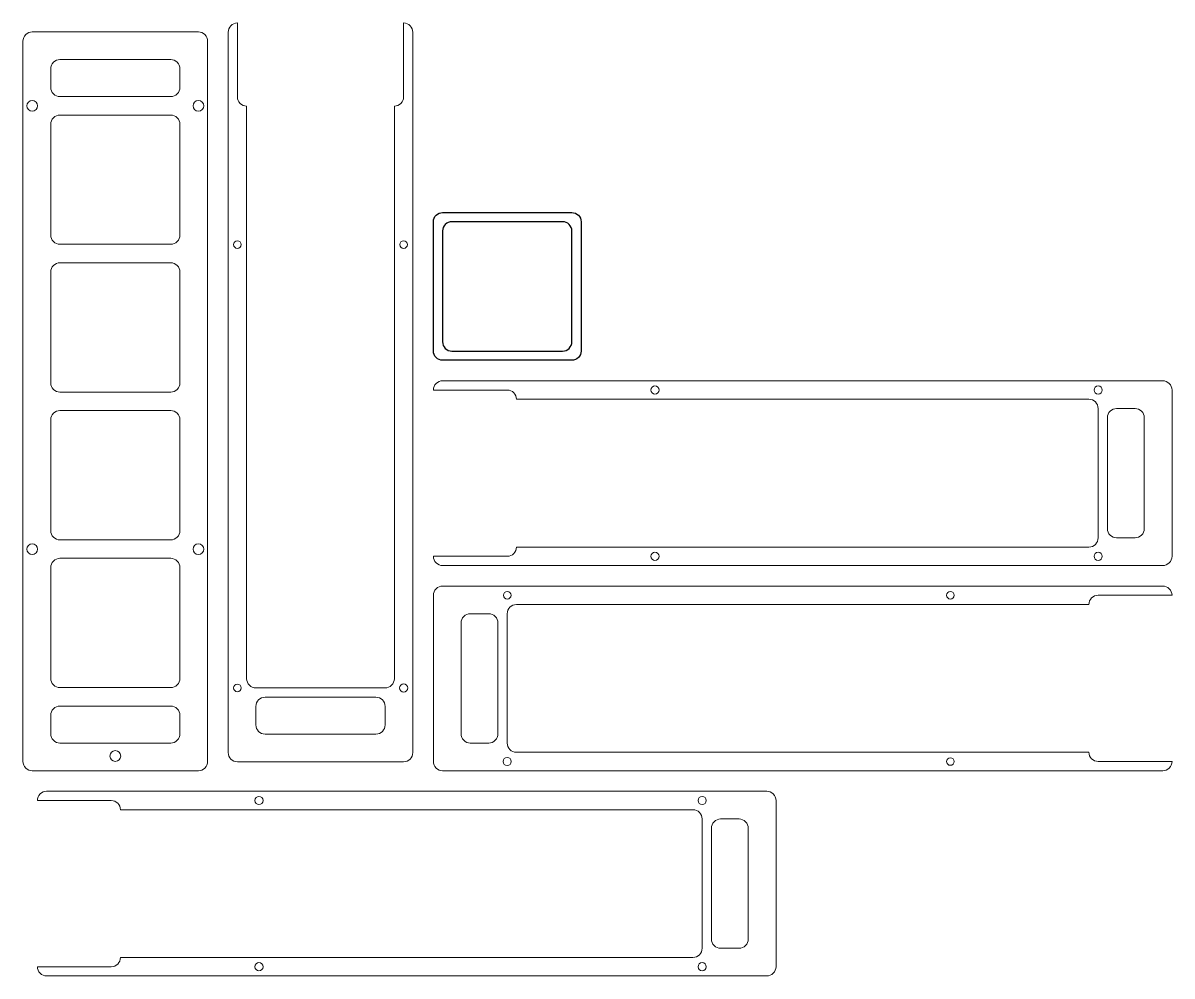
# Model space of a CAD drawing. Extents: x 1 to 256, y -94 to -1.
# Drawn here: x 144 to 256, y -93.9 to -1 of the extents above; entities that cross this region are included whole.
import ezdxf

# ---------------------------------------------------------------- set-up
doc = ezdxf.new("R2010")
doc.units = 0
doc.layers.get('0').update_dxf_attribs({"lineweight": 25})
for name, color, linetype, lineweight, true_color in [('10', 18, 'Continuous', 0, 0x000000), ('11', 18, 'Continuous', 0, 0x000000), ('2', 18, 'Continuous', 0, 0x000000), ('3', 18, 'Continuous', 0, 0x000000), ('8', 18, 'Continuous', 0, 0x000000)]:
    doc.layers.add(name, color=color, linetype=linetype, lineweight=lineweight, true_color=true_color)

msp = doc.modelspace()

# ---------------------------------------------------------------- linework, layer by layer
at = {"flags": 128}
for points in [[(184, -20.37, -0.414214), (184.9, -19.47), (185.8, -19.47), (186.7, -19.47), (187.6, -19.47), (188.5, -19.47), (189.4, -19.47), (190.3, -19.47), (191.2, -19.47), (192.1, -19.47), (193, -19.47), (193.9, -19.47), (194.8, -19.47), (195.7, -19.47), (196.6, -19.47), (197.5, -19.47, -0.414214), (198.4, -20.37), (198.4, -21.27), (198.4, -22.17), (198.4, -23.07), (198.4, -23.97), (198.4, -24.87), (198.4, -25.77), (198.4, -26.67), (198.4, -27.57), (198.4, -28.47), (198.4, -29.37), (198.4, -30.27), (198.4, -31.17), (198.4, -32.07), (198.4, -32.97, -0.414214), (197.5, -33.87), (196.6, -33.87), (195.7, -33.87), (194.8, -33.87), (193.9, -33.87), (193, -33.87), (192.1, -33.87), (191.2, -33.87), (190.3, -33.87), (189.4, -33.87), (188.5, -33.87), (187.6, -33.87), (186.7, -33.87), (185.8, -33.87), (184.9, -33.87, -0.414214), (184, -32.97), (184, -32.07), (184, -31.17), (184, -30.27), (184, -29.37), (184, -28.47), (184, -27.57), (184, -26.67), (184, -25.77), (184, -24.87), (184, -23.97), (184, -23.07), (184, -22.17), (184, -21.27), (184, -20.37)], [(184.9, -21.27), (184.9, -22.17), (184.9, -23.07), (184.9, -23.97), (184.9, -24.87), (184.9, -25.77), (184.9, -26.67), (184.9, -27.57), (184.9, -28.47), (184.9, -29.37), (184.9, -30.27), (184.9, -31.17), (184.9, -32.07, 0.414214), (185.8, -32.97), (186.7, -32.97), (187.6, -32.97), (188.5, -32.97), (189.4, -32.97), (190.3, -32.97), (191.2, -32.97), (192.1, -32.97), (193, -32.97), (193.9, -32.97), (194.8, -32.97), (195.7, -32.97), (196.6, -32.97, 0.414214), (197.5, -32.07), (197.5, -31.17), (197.5, -30.27), (197.5, -29.37), (197.5, -28.47), (197.5, -27.57), (197.5, -26.67), (197.5, -25.77), (197.5, -24.87), (197.5, -23.97), (197.5, -23.07), (197.5, -22.17), (197.5, -21.27, 0.414214), (196.6, -20.37), (195.7, -20.37), (194.8, -20.37), (193.9, -20.37), (193, -20.37), (192.1, -20.37), (191.2, -20.37), (190.3, -20.37), (189.4, -20.37), (188.5, -20.37), (187.6, -20.37), (186.7, -20.37), (185.8, -20.37, 0.414214), (184.9, -21.27)]]:
    msp.add_lwpolyline(points, format="xyb", dxfattribs=at)
at = {"layer": '10', "flags": 128}
for points in [[(181.1, -1.9), (181.1, -1, -0.414214), (182, -1.9), (182, -2.8), (182, -3.7), (182, -4.6), (182, -5.5), (182, -6.4), (182, -7.3), (182, -8.2), (182, -9.1), (182, -10), (182, -10.9), (182, -11.8), (182, -12.7), (182, -13.6), (182, -14.5), (182, -15.4), (182, -16.3), (182, -17.2), (182, -18.1), (182, -19), (182, -19.9), (182, -20.8), (182, -21.7), (182, -22.6), (182, -23.5), (182, -24.4), (182, -25.3), (182, -26.2), (182, -27.1), (182, -28), (182, -28.9), (182, -29.8), (182, -30.7), (182, -31.6), (182, -32.5), (182, -33.4), (182, -34.3), (182, -35.2), (182, -36.1), (182, -37), (182, -37.9), (182, -38.8), (182, -39.7), (182, -40.6), (182, -41.5), (182, -42.4), (182, -43.3), (182, -44.2), (182, -45.1), (182, -46), (182, -46.9), (182, -47.8), (182, -48.7), (182, -49.6), (182, -50.5), (182, -51.4), (182, -52.3), (182, -53.2), (182, -54.1), (182, -55), (182, -55.9), (182, -56.8), (182, -57.7), (182, -58.6), (182, -59.5), (182, -60.4), (182, -61.3), (182, -62.2), (182, -63.1), (182, -64), (182, -64.9), (182, -65.8), (182, -66.7), (182, -67.6), (182, -68.5), (182, -69.4), (182, -70.3), (182, -71.2), (182, -72.1, -0.414214), (181.1, -73), (180.2, -73), (179.3, -73), (178.4, -73), (177.5, -73), (176.6, -73), (175.7, -73), (174.8, -73), (173.9, -73), (173, -73), (172.1, -73), (171.2, -73), (170.3, -73), (169.4, -73), (168.5, -73), (167.6, -73), (166.7, -73), (165.8, -73), (164.9, -73, -0.414214), (164, -72.1), (164, -71.2), (164, -70.3), (164, -69.4), (164, -68.5), (164, -67.6), (164, -66.7), (164, -65.8), (164, -64.9), (164, -64), (164, -63.1), (164, -62.2), (164, -61.3), (164, -60.4), (164, -59.5), (164, -58.6), (164, -57.7), (164, -56.8), (164, -55.9), (164, -55), (164, -54.1), (164, -53.2), (164, -52.3), (164, -51.4), (164, -50.5), (164, -49.6), (164, -48.7), (164, -47.8), (164, -46.9), (164, -46), (164, -45.1), (164, -44.2), (164, -43.3), (164, -42.4), (164, -41.5), (164, -40.6), (164, -39.7), (164, -38.8), (164, -37.9), (164, -37), (164, -36.1), (164, -35.2), (164, -34.3), (164, -33.4), (164, -32.5), (164, -31.6), (164, -30.7), (164, -29.8), (164, -28.9), (164, -28), (164, -27.1), (164, -26.2), (164, -25.3), (164, -24.4), (164, -23.5), (164, -22.6), (164, -21.7), (164, -20.8), (164, -19.9), (164, -19), (164, -18.1), (164, -17.2), (164, -16.3), (164, -15.4), (164, -14.5), (164, -13.6), (164, -12.7), (164, -11.8), (164, -10.9), (164, -10), (164, -9.1), (164, -8.2), (164, -7.3), (164, -6.4), (164, -5.5), (164, -4.6), (164, -3.7), (164, -2.8), (164, -1.9, -0.414214), (164.9, -1), (164.9, -1.9), (164.9, -2.8), (164.9, -3.7), (164.9, -4.6), (164.9, -5.5), (164.9, -6.4), (164.9, -7.3), (164.9, -8.2, 0.414214), (165.8, -9.1), (165.8, -10), (165.8, -10.9), (165.8, -11.8), (165.8, -12.7), (165.8, -13.6), (165.8, -14.5), (165.8, -15.4), (165.8, -16.3), (165.8, -17.2), (165.8, -18.1), (165.8, -19), (165.8, -19.9), (165.8, -20.8), (165.8, -21.7), (165.8, -22.6), (165.8, -23.5), (165.8, -24.4), (165.8, -25.3), (165.8, -26.2), (165.8, -27.1), (165.8, -28), (165.8, -28.9), (165.8, -29.8), (165.8, -30.7), (165.8, -31.6), (165.8, -32.5), (165.8, -33.4), (165.8, -34.3), (165.8, -35.2), (165.8, -36.1), (165.8, -37), (165.8, -37.9), (165.8, -38.8), (165.8, -39.7), (165.8, -40.6), (165.8, -41.5), (165.8, -42.4), (165.8, -43.3), (165.8, -44.2), (165.8, -45.1), (165.8, -46), (165.8, -46.9), (165.8, -47.8), (165.8, -48.7), (165.8, -49.6), (165.8, -50.5), (165.8, -51.4), (165.8, -52.3), (165.8, -53.2), (165.8, -54.1), (165.8, -55), (165.8, -55.9), (165.8, -56.8), (165.8, -57.7), (165.8, -58.6), (165.8, -59.5), (165.8, -60.4), (165.8, -61.3), (165.8, -62.2), (165.8, -63.1), (165.8, -64), (165.8, -64.9, 0.414214), (166.7, -65.8), (167.6, -65.8), (168.5, -65.8), (169.4, -65.8), (170.3, -65.8), (171.2, -65.8), (172.1, -65.8), (173, -65.8), (173.9, -65.8), (174.8, -65.8), (175.7, -65.8), (176.6, -65.8), (177.5, -65.8), (178.4, -65.8), (179.3, -65.8, 0.414214), (180.2, -64.9), (180.2, -64), (180.2, -63.1), (180.2, -62.2), (180.2, -61.3), (180.2, -60.4), (180.2, -59.5), (180.2, -58.6), (180.2, -57.7), (180.2, -56.8), (180.2, -55.9), (180.2, -55), (180.2, -54.1), (180.2, -53.2), (180.2, -52.3), (180.2, -51.4), (180.2, -50.5), (180.2, -49.6), (180.2, -48.7), (180.2, -47.8), (180.2, -46.9), (180.2, -46), (180.2, -45.1), (180.2, -44.2), (180.2, -43.3), (180.2, -42.4), (180.2, -41.5), (180.2, -40.6), (180.2, -39.7), (180.2, -38.8), (180.2, -37.9), (180.2, -37), (180.2, -36.1), (180.2, -35.2), (180.2, -34.3), (180.2, -33.4), (180.2, -32.5), (180.2, -31.6), (180.2, -30.7), (180.2, -29.8), (180.2, -28.9), (180.2, -28), (180.2, -27.1), (180.2, -26.2), (180.2, -25.3), (180.2, -24.4), (180.2, -23.5), (180.2, -22.6), (180.2, -21.7), (180.2, -20.8), (180.2, -19.9), (180.2, -19), (180.2, -18.1), (180.2, -17.2), (180.2, -16.3), (180.2, -15.4), (180.2, -14.5), (180.2, -13.6), (180.2, -12.7), (180.2, -11.8), (180.2, -10.9), (180.2, -10), (180.2, -9.1, 0.414214), (181.1, -8.2), (181.1, -7.3), (181.1, -6.4), (181.1, -5.5), (181.1, -4.6), (181.1, -3.7), (181.1, -2.8), (181.1, -1.9)], [(164.9, -22.97, 1), (164.9, -22.23, 1), (164.9, -22.97)], [(181.1, -22.97, 1), (181.1, -22.23, 1), (181.1, -22.97)], [(164.9, -66.17, 1), (164.9, -65.43, 1), (164.9, -66.17)], [(181.1, -66.2, 1), (181.1, -65.4, 1), (181.1, -66.2)], [(179.3, -68.5), (179.3, -67.6, 0.414214), (178.4, -66.7), (177.5, -66.7), (176.6, -66.7), (175.7, -66.7), (174.8, -66.7), (173.9, -66.7), (173, -66.7), (172.1, -66.7), (171.2, -66.7), (170.3, -66.7), (169.4, -66.7), (168.5, -66.7), (167.6, -66.7, 0.414214), (166.7, -67.6), (166.7, -68.5), (166.7, -69.4, 0.414214), (167.6, -70.3), (168.5, -70.3), (169.4, -70.3), (170.3, -70.3), (171.2, -70.3), (172.1, -70.3), (173, -70.3), (173.9, -70.3), (174.8, -70.3), (175.7, -70.3), (176.6, -70.3), (177.5, -70.3), (178.4, -70.3, 0.414214), (179.3, -69.4), (179.3, -68.5)]]:
    msp.add_lwpolyline(points, format="xyb", dxfattribs=at)
at = {"layer": '11', "flags": 128}
for points in [[(184.9, -36.77), (184, -36.77, -0.414214), (184.9, -35.87), (185.8, -35.87), (186.7, -35.87), (187.6, -35.87), (188.5, -35.87), (189.4, -35.87), (190.3, -35.87), (191.2, -35.87), (192.1, -35.87), (193, -35.87), (193.9, -35.87), (194.8, -35.87), (195.7, -35.87), (196.6, -35.87), (197.5, -35.87), (198.4, -35.87), (199.3, -35.87), (200.2, -35.87), (201.1, -35.87), (202, -35.87), (202.9, -35.87), (203.8, -35.87), (204.7, -35.87), (205.6, -35.87), (206.5, -35.87), (207.4, -35.87), (208.3, -35.87), (209.2, -35.87), (210.1, -35.87), (211, -35.87), (211.9, -35.87), (212.8, -35.87), (213.7, -35.87), (214.6, -35.87), (215.5, -35.87), (216.4, -35.87), (217.3, -35.87), (218.2, -35.87), (219.1, -35.87), (220, -35.87), (220.9, -35.87), (221.8, -35.87), (222.7, -35.87), (223.6, -35.87), (224.5, -35.87), (225.4, -35.87), (226.3, -35.87), (227.2, -35.87), (228.1, -35.87), (229, -35.87), (229.9, -35.87), (230.8, -35.87), (231.7, -35.87), (232.6, -35.87), (233.5, -35.87), (234.4, -35.87), (235.3, -35.87), (236.2, -35.87), (237.1, -35.87), (238, -35.87), (238.9, -35.87), (239.8, -35.87), (240.7, -35.87), (241.6, -35.87), (242.5, -35.87), (243.4, -35.87), (244.3, -35.87), (245.2, -35.87), (246.1, -35.87), (247, -35.87), (247.9, -35.87), (248.8, -35.87), (249.7, -35.87), (250.6, -35.87), (251.5, -35.87), (252.4, -35.87), (253.3, -35.87), (254.2, -35.87), (255.1, -35.87, -0.414214), (256, -36.77), (256, -37.67), (256, -38.57), (256, -39.47), (256, -40.37), (256, -41.27), (256, -42.17), (256, -43.07), (256, -43.97), (256, -44.87), (256, -45.77), (256, -46.67), (256, -47.57), (256, -48.47), (256, -49.37), (256, -50.27), (256, -51.17), (256, -52.07), (256, -52.97, -0.414214), (255.1, -53.87), (254.2, -53.87), (253.3, -53.87), (252.4, -53.87), (251.5, -53.87), (250.6, -53.87), (249.7, -53.87), (248.8, -53.87), (247.9, -53.87), (247, -53.87), (246.1, -53.87), (245.2, -53.87), (244.3, -53.87), (243.4, -53.87), (242.5, -53.87), (241.6, -53.87), (240.7, -53.87), (239.8, -53.87), (238.9, -53.87), (238, -53.87), (237.1, -53.87), (236.2, -53.87), (235.3, -53.87), (234.4, -53.87), (233.5, -53.87), (232.6, -53.87), (231.7, -53.87), (230.8, -53.87), (229.9, -53.87), (229, -53.87), (228.1, -53.87), (227.2, -53.87), (226.3, -53.87), (225.4, -53.87), (224.5, -53.87), (223.6, -53.87), (222.7, -53.87), (221.8, -53.87), (220.9, -53.87), (220, -53.87), (219.1, -53.87), (218.2, -53.87), (217.3, -53.87), (216.4, -53.87), (215.5, -53.87), (214.6, -53.87), (213.7, -53.87), (212.8, -53.87), (211.9, -53.87), (211, -53.87), (210.1, -53.87), (209.2, -53.87), (208.3, -53.87), (207.4, -53.87), (206.5, -53.87), (205.6, -53.87), (204.7, -53.87), (203.8, -53.87), (202.9, -53.87), (202, -53.87), (201.1, -53.87), (200.2, -53.87), (199.3, -53.87), (198.4, -53.87), (197.5, -53.87), (196.6, -53.87), (195.7, -53.87), (194.8, -53.87), (193.9, -53.87), (193, -53.87), (192.1, -53.87), (191.2, -53.87), (190.3, -53.87), (189.4, -53.87), (188.5, -53.87), (187.6, -53.87), (186.7, -53.87), (185.8, -53.87), (184.9, -53.87, -0.414214), (184, -52.97), (184.9, -52.97), (185.8, -52.97), (186.7, -52.97), (187.6, -52.97), (188.5, -52.97), (189.4, -52.97), (190.3, -52.97), (191.2, -52.97, 0.414214), (192.1, -52.07), (193, -52.07), (193.9, -52.07), (194.8, -52.07), (195.7, -52.07), (196.6, -52.07), (197.5, -52.07), (198.4, -52.07), (199.3, -52.07), (200.2, -52.07), (201.1, -52.07), (202, -52.07), (202.9, -52.07), (203.8, -52.07), (204.7, -52.07), (205.6, -52.07), (206.5, -52.07), (207.4, -52.07), (208.3, -52.07), (209.2, -52.07), (210.1, -52.07), (211, -52.07), (211.9, -52.07), (212.8, -52.07), (213.7, -52.07), (214.6, -52.07), (215.5, -52.07), (216.4, -52.07), (217.3, -52.07), (218.2, -52.07), (219.1, -52.07), (220, -52.07), (220.9, -52.07), (221.8, -52.07), (222.7, -52.07), (223.6, -52.07), (224.5, -52.07), (225.4, -52.07), (226.3, -52.07), (227.2, -52.07), (228.1, -52.07), (229, -52.07), (229.9, -52.07), (230.8, -52.07), (231.7, -52.07), (232.6, -52.07), (233.5, -52.07), (234.4, -52.07), (235.3, -52.07), (236.2, -52.07), (237.1, -52.07), (238, -52.07), (238.9, -52.07), (239.8, -52.07), (240.7, -52.07), (241.6, -52.07), (242.5, -52.07), (243.4, -52.07), (244.3, -52.07), (245.2, -52.07), (246.1, -52.07), (247, -52.07), (247.9, -52.07, 0.414214), (248.8, -51.17), (248.8, -50.27), (248.8, -49.37), (248.8, -48.47), (248.8, -47.57), (248.8, -46.67), (248.8, -45.77), (248.8, -44.87), (248.8, -43.97), (248.8, -43.07), (248.8, -42.17), (248.8, -41.27), (248.8, -40.37), (248.8, -39.47), (248.8, -38.57, 0.414214), (247.9, -37.67), (247, -37.67), (246.1, -37.67), (245.2, -37.67), (244.3, -37.67), (243.4, -37.67), (242.5, -37.67), (241.6, -37.67), (240.7, -37.67), (239.8, -37.67), (238.9, -37.67), (238, -37.67), (237.1, -37.67), (236.2, -37.67), (235.3, -37.67), (234.4, -37.67), (233.5, -37.67), (232.6, -37.67), (231.7, -37.67), (230.8, -37.67), (229.9, -37.67), (229, -37.67), (228.1, -37.67), (227.2, -37.67), (226.3, -37.67), (225.4, -37.67), (224.5, -37.67), (223.6, -37.67), (222.7, -37.67), (221.8, -37.67), (220.9, -37.67), (220, -37.67), (219.1, -37.67), (218.2, -37.67), (217.3, -37.67), (216.4, -37.67), (215.5, -37.67), (214.6, -37.67), (213.7, -37.67), (212.8, -37.67), (211.9, -37.67), (211, -37.67), (210.1, -37.67), (209.2, -37.67), (208.3, -37.67), (207.4, -37.67), (206.5, -37.67), (205.6, -37.67), (204.7, -37.67), (203.8, -37.67), (202.9, -37.67), (202, -37.67), (201.1, -37.67), (200.2, -37.67), (199.3, -37.67), (198.4, -37.67), (197.5, -37.67), (196.6, -37.67), (195.7, -37.67), (194.8, -37.67), (193.9, -37.67), (193, -37.67), (192.1, -37.67, 0.414214), (191.2, -36.77), (190.3, -36.77), (189.4, -36.77), (188.5, -36.77), (187.6, -36.77), (186.7, -36.77), (185.8, -36.77), (184.9, -36.77)], [(206, -36.77, 1), (205.2, -36.77, 1), (206, -36.77)], [(249.2, -36.77, 1), (248.4, -36.77, 1), (249.2, -36.77)], [(251.5, -38.57), (250.6, -38.57, 0.414214), (249.7, -39.47), (249.7, -40.37), (249.7, -41.27), (249.7, -42.17), (249.7, -43.07), (249.7, -43.97), (249.7, -44.87), (249.7, -45.77), (249.7, -46.67), (249.7, -47.57), (249.7, -48.47), (249.7, -49.37), (249.7, -50.27, 0.414214), (250.6, -51.17), (251.5, -51.17), (252.4, -51.17, 0.414214), (253.3, -50.27), (253.3, -49.37), (253.3, -48.47), (253.3, -47.57), (253.3, -46.67), (253.3, -45.77), (253.3, -44.87), (253.3, -43.97), (253.3, -43.07), (253.3, -42.17), (253.3, -41.27), (253.3, -40.37), (253.3, -39.47, 0.414214), (252.4, -38.57), (251.5, -38.57)], [(206, -52.97, 1), (205.2, -52.97, 1), (206, -52.97)], [(249.2, -52.97, 1), (248.4, -52.97, 1), (249.2, -52.97)]]:
    msp.add_lwpolyline(points, format="xyb", dxfattribs=at)
at = {"layer": '2', "flags": 128}
for points in [[(255.1, -72.97), (256, -72.97, -0.414214), (255.1, -73.87), (254.2, -73.87), (253.3, -73.87), (252.4, -73.87), (251.5, -73.87), (250.6, -73.87), (249.7, -73.87), (248.8, -73.87), (247.9, -73.87), (247, -73.87), (246.1, -73.87), (245.2, -73.87), (244.3, -73.87), (243.4, -73.87), (242.5, -73.87), (241.6, -73.87), (240.7, -73.87), (239.8, -73.87), (238.9, -73.87), (238, -73.87), (237.1, -73.87), (236.2, -73.87), (235.3, -73.87), (234.4, -73.87), (233.5, -73.87), (232.6, -73.87), (231.7, -73.87), (230.8, -73.87), (229.9, -73.87), (229, -73.87), (228.1, -73.87), (227.2, -73.87), (226.3, -73.87), (225.4, -73.87), (224.5, -73.87), (223.6, -73.87), (222.7, -73.87), (221.8, -73.87), (220.9, -73.87), (220, -73.87), (219.1, -73.87), (218.2, -73.87), (217.3, -73.87), (216.4, -73.87), (215.5, -73.87), (214.6, -73.87), (213.7, -73.87), (212.8, -73.87), (211.9, -73.87), (211, -73.87), (210.1, -73.87), (209.2, -73.87), (208.3, -73.87), (207.4, -73.87), (206.5, -73.87), (205.6, -73.87), (204.7, -73.87), (203.8, -73.87), (202.9, -73.87), (202, -73.87), (201.1, -73.87), (200.2, -73.87), (199.3, -73.87), (198.4, -73.87), (197.5, -73.87), (196.6, -73.87), (195.7, -73.87), (194.8, -73.87), (193.9, -73.87), (193, -73.87), (192.1, -73.87), (191.2, -73.87), (190.3, -73.87), (189.4, -73.87), (188.5, -73.87), (187.6, -73.87), (186.7, -73.87), (185.8, -73.87), (184.9, -73.87, -0.414214), (184, -72.97), (184, -72.07), (184, -71.17), (184, -70.27), (184, -69.37), (184, -68.47), (184, -67.57), (184, -66.67), (184, -65.77), (184, -64.87), (184, -63.97), (184, -63.07), (184, -62.17), (184, -61.27), (184, -60.37), (184, -59.47), (184, -58.57), (184, -57.67), (184, -56.77, -0.414214), (184.9, -55.87), (185.8, -55.87), (186.7, -55.87), (187.6, -55.87), (188.5, -55.87), (189.4, -55.87), (190.3, -55.87), (191.2, -55.87), (192.1, -55.87), (193, -55.87), (193.9, -55.87), (194.8, -55.87), (195.7, -55.87), (196.6, -55.87), (197.5, -55.87), (198.4, -55.87), (199.3, -55.87), (200.2, -55.87), (201.1, -55.87), (202, -55.87), (202.9, -55.87), (203.8, -55.87), (204.7, -55.87), (205.6, -55.87), (206.5, -55.87), (207.4, -55.87), (208.3, -55.87), (209.2, -55.87), (210.1, -55.87), (211, -55.87), (211.9, -55.87), (212.8, -55.87), (213.7, -55.87), (214.6, -55.87), (215.5, -55.87), (216.4, -55.87), (217.3, -55.87), (218.2, -55.87), (219.1, -55.87), (220, -55.87), (220.9, -55.87), (221.8, -55.87), (222.7, -55.87), (223.6, -55.87), (224.5, -55.87), (225.4, -55.87), (226.3, -55.87), (227.2, -55.87), (228.1, -55.87), (229, -55.87), (229.9, -55.87), (230.8, -55.87), (231.7, -55.87), (232.6, -55.87), (233.5, -55.87), (234.4, -55.87), (235.3, -55.87), (236.2, -55.87), (237.1, -55.87), (238, -55.87), (238.9, -55.87), (239.8, -55.87), (240.7, -55.87), (241.6, -55.87), (242.5, -55.87), (243.4, -55.87), (244.3, -55.87), (245.2, -55.87), (246.1, -55.87), (247, -55.87), (247.9, -55.87), (248.8, -55.87), (249.7, -55.87), (250.6, -55.87), (251.5, -55.87), (252.4, -55.87), (253.3, -55.87), (254.2, -55.87), (255.1, -55.87, -0.414214), (256, -56.77), (255.1, -56.77), (254.2, -56.77), (253.3, -56.77), (252.4, -56.77), (251.5, -56.77), (250.6, -56.77), (249.7, -56.77), (248.8, -56.77, 0.414214), (247.9, -57.67), (247, -57.67), (246.1, -57.67), (245.2, -57.67), (244.3, -57.67), (243.4, -57.67), (242.5, -57.67), (241.6, -57.67), (240.7, -57.67), (239.8, -57.67), (238.9, -57.67), (238, -57.67), (237.1, -57.67), (236.2, -57.67), (235.3, -57.67), (234.4, -57.67), (233.5, -57.67), (232.6, -57.67), (231.7, -57.67), (230.8, -57.67), (229.9, -57.67), (229, -57.67), (228.1, -57.67), (227.2, -57.67), (226.3, -57.67), (225.4, -57.67), (224.5, -57.67), (223.6, -57.67), (222.7, -57.67), (221.8, -57.67), (220.9, -57.67), (220, -57.67), (219.1, -57.67), (218.2, -57.67), (217.3, -57.67), (216.4, -57.67), (215.5, -57.67), (214.6, -57.67), (213.7, -57.67), (212.8, -57.67), (211.9, -57.67), (211, -57.67), (210.1, -57.67), (209.2, -57.67), (208.3, -57.67), (207.4, -57.67), (206.5, -57.67), (205.6, -57.67), (204.7, -57.67), (203.8, -57.67), (202.9, -57.67), (202, -57.67), (201.1, -57.67), (200.2, -57.67), (199.3, -57.67), (198.4, -57.67), (197.5, -57.67), (196.6, -57.67), (195.7, -57.67), (194.8, -57.67), (193.9, -57.67), (193, -57.67), (192.1, -57.67, 0.414214), (191.2, -58.57), (191.2, -59.47), (191.2, -60.37), (191.2, -61.27), (191.2, -62.17), (191.2, -63.07), (191.2, -63.97), (191.2, -64.87), (191.2, -65.77), (191.2, -66.67), (191.2, -67.57), (191.2, -68.47), (191.2, -69.37), (191.2, -70.27), (191.2, -71.17, 0.414214), (192.1, -72.07), (193, -72.07), (193.9, -72.07), (194.8, -72.07), (195.7, -72.07), (196.6, -72.07), (197.5, -72.07), (198.4, -72.07), (199.3, -72.07), (200.2, -72.07), (201.1, -72.07), (202, -72.07), (202.9, -72.07), (203.8, -72.07), (204.7, -72.07), (205.6, -72.07), (206.5, -72.07), (207.4, -72.07), (208.3, -72.07), (209.2, -72.07), (210.1, -72.07), (211, -72.07), (211.9, -72.07), (212.8, -72.07), (213.7, -72.07), (214.6, -72.07), (215.5, -72.07), (216.4, -72.07), (217.3, -72.07), (218.2, -72.07), (219.1, -72.07), (220, -72.07), (220.9, -72.07), (221.8, -72.07), (222.7, -72.07), (223.6, -72.07), (224.5, -72.07), (225.4, -72.07), (226.3, -72.07), (227.2, -72.07), (228.1, -72.07), (229, -72.07), (229.9, -72.07), (230.8, -72.07), (231.7, -72.07), (232.6, -72.07), (233.5, -72.07), (234.4, -72.07), (235.3, -72.07), (236.2, -72.07), (237.1, -72.07), (238, -72.07), (238.9, -72.07), (239.8, -72.07), (240.7, -72.07), (241.6, -72.07), (242.5, -72.07), (243.4, -72.07), (244.3, -72.07), (245.2, -72.07), (246.1, -72.07), (247, -72.07), (247.9, -72.07, 0.414214), (248.8, -72.97), (249.7, -72.97), (250.6, -72.97), (251.5, -72.97), (252.4, -72.97), (253.3, -72.97), (254.2, -72.97), (255.1, -72.97)], [(190.83, -56.77, 1), (191.57, -56.77, 1), (190.83, -56.77)], [(234.03, -56.77, 1), (234.77, -56.77, 1), (234.03, -56.77)], [(188.5, -71.17), (189.4, -71.17, 0.414214), (190.3, -70.27), (190.3, -69.37), (190.3, -68.47), (190.3, -67.57), (190.3, -66.67), (190.3, -65.77), (190.3, -64.87), (190.3, -63.97), (190.3, -63.07), (190.3, -62.17), (190.3, -61.27), (190.3, -60.37), (190.3, -59.47, 0.414214), (189.4, -58.57), (188.5, -58.57), (187.6, -58.57, 0.414214), (186.7, -59.47), (186.7, -60.37), (186.7, -61.27), (186.7, -62.17), (186.7, -63.07), (186.7, -63.97), (186.7, -64.87), (186.7, -65.77), (186.7, -66.67), (186.7, -67.57), (186.7, -68.47), (186.7, -69.37), (186.7, -70.27, 0.414214), (187.6, -71.17), (188.5, -71.17)], [(190.8, -72.97, 1), (191.6, -72.97, 1), (190.8, -72.97)], [(234.03, -72.97, 1), (234.77, -72.97, 1), (234.03, -72.97)]]:
    msp.add_lwpolyline(points, format="xyb", dxfattribs=at)
at = {"layer": '3', "flags": 128}
for points in [[(146.3, -76.77), (145.4, -76.77, -0.414214), (146.3, -75.87), (147.2, -75.87), (148.1, -75.87), (149, -75.87), (149.9, -75.87), (150.8, -75.87), (151.7, -75.87), (152.6, -75.87), (153.5, -75.87), (154.4, -75.87), (155.3, -75.87), (156.2, -75.87), (157.1, -75.87), (158, -75.87), (158.9, -75.87), (159.8, -75.87), (160.7, -75.87), (161.6, -75.87), (162.5, -75.87), (163.4, -75.87), (164.3, -75.87), (165.2, -75.87), (166.1, -75.87), (167, -75.87), (167.9, -75.87), (168.8, -75.87), (169.7, -75.87), (170.6, -75.87), (171.5, -75.87), (172.4, -75.87), (173.3, -75.87), (174.2, -75.87), (175.1, -75.87), (176, -75.87), (176.9, -75.87), (177.8, -75.87), (178.7, -75.87), (179.6, -75.87), (180.5, -75.87), (181.4, -75.87), (182.3, -75.87), (183.2, -75.87), (184.1, -75.87), (185, -75.87), (185.9, -75.87), (186.8, -75.87), (187.7, -75.87), (188.6, -75.87), (189.5, -75.87), (190.4, -75.87), (191.3, -75.87), (192.2, -75.87), (193.1, -75.87), (194, -75.87), (194.9, -75.87), (195.8, -75.87), (196.7, -75.87), (197.6, -75.87), (198.5, -75.87), (199.4, -75.87), (200.3, -75.87), (201.2, -75.87), (202.1, -75.87), (203, -75.87), (203.9, -75.87), (204.8, -75.87), (205.7, -75.87), (206.6, -75.87), (207.5, -75.87), (208.4, -75.87), (209.3, -75.87), (210.2, -75.87), (211.1, -75.87), (212, -75.87), (212.9, -75.87), (213.8, -75.87), (214.7, -75.87), (215.6, -75.87), (216.5, -75.87, -0.414214), (217.4, -76.77), (217.4, -77.67), (217.4, -78.57), (217.4, -79.47), (217.4, -80.37), (217.4, -81.27), (217.4, -82.17), (217.4, -83.07), (217.4, -83.97), (217.4, -84.87), (217.4, -85.77), (217.4, -86.67), (217.4, -87.57), (217.4, -88.47), (217.4, -89.37), (217.4, -90.27), (217.4, -91.17), (217.4, -92.07), (217.4, -92.97, -0.414214), (216.5, -93.87), (215.6, -93.87), (214.7, -93.87), (213.8, -93.87), (212.9, -93.87), (212, -93.87), (211.1, -93.87), (210.2, -93.87), (209.3, -93.87), (208.4, -93.87), (207.5, -93.87), (206.6, -93.87), (205.7, -93.87), (204.8, -93.87), (203.9, -93.87), (203, -93.87), (202.1, -93.87), (201.2, -93.87), (200.3, -93.87), (199.4, -93.87), (198.5, -93.87), (197.6, -93.87), (196.7, -93.87), (195.8, -93.87), (194.9, -93.87), (194, -93.87), (193.1, -93.87), (192.2, -93.87), (191.3, -93.87), (190.4, -93.87), (189.5, -93.87), (188.6, -93.87), (187.7, -93.87), (186.8, -93.87), (185.9, -93.87), (185, -93.87), (184.1, -93.87), (183.2, -93.87), (182.3, -93.87), (181.4, -93.87), (180.5, -93.87), (179.6, -93.87), (178.7, -93.87), (177.8, -93.87), (176.9, -93.87), (176, -93.87), (175.1, -93.87), (174.2, -93.87), (173.3, -93.87), (172.4, -93.87), (171.5, -93.87), (170.6, -93.87), (169.7, -93.87), (168.8, -93.87), (167.9, -93.87), (167, -93.87), (166.1, -93.87), (165.2, -93.87), (164.3, -93.87), (163.4, -93.87), (162.5, -93.87), (161.6, -93.87), (160.7, -93.87), (159.8, -93.87), (158.9, -93.87), (158, -93.87), (157.1, -93.87), (156.2, -93.87), (155.3, -93.87), (154.4, -93.87), (153.5, -93.87), (152.6, -93.87), (151.7, -93.87), (150.8, -93.87), (149.9, -93.87), (149, -93.87), (148.1, -93.87), (147.2, -93.87), (146.3, -93.87, -0.414214), (145.4, -92.97), (146.3, -92.97), (147.2, -92.97), (148.1, -92.97), (149, -92.97), (149.9, -92.97), (150.8, -92.97), (151.7, -92.97), (152.6, -92.97, 0.414214), (153.5, -92.07), (154.4, -92.07), (155.3, -92.07), (156.2, -92.07), (157.1, -92.07), (158, -92.07), (158.9, -92.07), (159.8, -92.07), (160.7, -92.07), (161.6, -92.07), (162.5, -92.07), (163.4, -92.07), (164.3, -92.07), (165.2, -92.07), (166.1, -92.07), (167, -92.07), (167.9, -92.07), (168.8, -92.07), (169.7, -92.07), (170.6, -92.07), (171.5, -92.07), (172.4, -92.07), (173.3, -92.07), (174.2, -92.07), (175.1, -92.07), (176, -92.07), (176.9, -92.07), (177.8, -92.07), (178.7, -92.07), (179.6, -92.07), (180.5, -92.07), (181.4, -92.07), (182.3, -92.07), (183.2, -92.07), (184.1, -92.07), (185, -92.07), (185.9, -92.07), (186.8, -92.07), (187.7, -92.07), (188.6, -92.07), (189.5, -92.07), (190.4, -92.07), (191.3, -92.07), (192.2, -92.07), (193.1, -92.07), (194, -92.07), (194.9, -92.07), (195.8, -92.07), (196.7, -92.07), (197.6, -92.07), (198.5, -92.07), (199.4, -92.07), (200.3, -92.07), (201.2, -92.07), (202.1, -92.07), (203, -92.07), (203.9, -92.07), (204.8, -92.07), (205.7, -92.07), (206.6, -92.07), (207.5, -92.07), (208.4, -92.07), (209.3, -92.07, 0.414214), (210.2, -91.17), (210.2, -90.27), (210.2, -89.37), (210.2, -88.47), (210.2, -87.57), (210.2, -86.67), (210.2, -85.77), (210.2, -84.87), (210.2, -83.97), (210.2, -83.07), (210.2, -82.17), (210.2, -81.27), (210.2, -80.37), (210.2, -79.47), (210.2, -78.57, 0.414214), (209.3, -77.67), (208.4, -77.67), (207.5, -77.67), (206.6, -77.67), (205.7, -77.67), (204.8, -77.67), (203.9, -77.67), (203, -77.67), (202.1, -77.67), (201.2, -77.67), (200.3, -77.67), (199.4, -77.67), (198.5, -77.67), (197.6, -77.67), (196.7, -77.67), (195.8, -77.67), (194.9, -77.67), (194, -77.67), (193.1, -77.67), (192.2, -77.67), (191.3, -77.67), (190.4, -77.67), (189.5, -77.67), (188.6, -77.67), (187.7, -77.67), (186.8, -77.67), (185.9, -77.67), (185, -77.67), (184.1, -77.67), (183.2, -77.67), (182.3, -77.67), (181.4, -77.67), (180.5, -77.67), (179.6, -77.67), (178.7, -77.67), (177.8, -77.67), (176.9, -77.67), (176, -77.67), (175.1, -77.67), (174.2, -77.67), (173.3, -77.67), (172.4, -77.67), (171.5, -77.67), (170.6, -77.67), (169.7, -77.67), (168.8, -77.67), (167.9, -77.67), (167, -77.67), (166.1, -77.67), (165.2, -77.67), (164.3, -77.67), (163.4, -77.67), (162.5, -77.67), (161.6, -77.67), (160.7, -77.67), (159.8, -77.67), (158.9, -77.67), (158, -77.67), (157.1, -77.67), (156.2, -77.67), (155.3, -77.67), (154.4, -77.67), (153.5, -77.67, 0.414214), (152.6, -76.77), (151.7, -76.77), (150.8, -76.77), (149.9, -76.77), (149, -76.77), (148.1, -76.77), (147.2, -76.77), (146.3, -76.77)], [(167.4, -76.77, 1), (166.6, -76.77, 1), (167.4, -76.77)], [(210.6, -76.77, 1), (209.8, -76.77, 1), (210.6, -76.77)], [(212.9, -78.57), (212, -78.57, 0.414214), (211.1, -79.47), (211.1, -80.37), (211.1, -81.27), (211.1, -82.17), (211.1, -83.07), (211.1, -83.97), (211.1, -84.87), (211.1, -85.77), (211.1, -86.67), (211.1, -87.57), (211.1, -88.47), (211.1, -89.37), (211.1, -90.27, 0.414214), (212, -91.17), (212.9, -91.17), (213.8, -91.17, 0.414214), (214.7, -90.27), (214.7, -89.37), (214.7, -88.47), (214.7, -87.57), (214.7, -86.67), (214.7, -85.77), (214.7, -84.87), (214.7, -83.97), (214.7, -83.07), (214.7, -82.17), (214.7, -81.27), (214.7, -80.37), (214.7, -79.47, 0.414214), (213.8, -78.57), (212.9, -78.57)], [(167.4, -92.97, 1), (166.6, -92.97, 1), (167.4, -92.97)], [(210.6, -92.97, 1), (209.8, -92.97, 1), (210.6, -92.97)]]:
    msp.add_lwpolyline(points, format="xyb", dxfattribs=at)
at = {"layer": '8', "flags": 128}
for points in [[(144.9, -73.87, -0.414214), (144, -72.97), (144, -72.07), (144, -71.17), (144, -70.27), (144, -69.37), (144, -68.47), (144, -67.57), (144, -66.67), (144, -65.77), (144, -64.87), (144, -63.97), (144, -63.07), (144, -62.17), (144, -61.27), (144, -60.37), (144, -59.47), (144, -58.57), (144, -57.67), (144, -56.77), (144, -55.87), (144, -54.97), (144, -54.07), (144, -53.17), (144, -52.27), (144, -51.37), (144, -50.47), (144, -49.57), (144, -48.67), (144, -47.77), (144, -46.87), (144, -45.97), (144, -45.07), (144, -44.17), (144, -43.27), (144, -42.37), (144, -41.47), (144, -40.57), (144, -39.67), (144, -38.77), (144, -37.87), (144, -36.97), (144, -36.07), (144, -35.17), (144, -34.27), (144, -33.37), (144, -32.47), (144, -31.57), (144, -30.67), (144, -29.77), (144, -28.87), (144, -27.97), (144, -27.07), (144, -26.17), (144, -25.27), (144, -24.37), (144, -23.47), (144, -22.57), (144, -21.67), (144, -20.77), (144, -19.87), (144, -18.97), (144, -18.07), (144, -17.17), (144, -16.27), (144, -15.37), (144, -14.47), (144, -13.57), (144, -12.67), (144, -11.77), (144, -10.87), (144, -9.97), (144, -9.07), (144, -8.17), (144, -7.27), (144, -6.37), (144, -5.47), (144, -4.57), (144, -3.67), (144, -2.77, -0.414214), (144.9, -1.87), (145.8, -1.87), (146.7, -1.87), (147.6, -1.87), (148.5, -1.87), (149.4, -1.87), (150.3, -1.87), (151.2, -1.87), (152.1, -1.87), (153, -1.87), (153.9, -1.87), (154.8, -1.87), (155.7, -1.87), (156.6, -1.87), (157.5, -1.87), (158.4, -1.87), (159.3, -1.87), (160.2, -1.87), (161.1, -1.87, -0.414214), (162, -2.77), (162, -3.67), (162, -4.57), (162, -5.47), (162, -6.37), (162, -7.27), (162, -8.17), (162, -9.07), (162, -9.97), (162, -10.87), (162, -11.77), (162, -12.67), (162, -13.57), (162, -14.47), (162, -15.37), (162, -16.27), (162, -17.17), (162, -18.07), (162, -18.97), (162, -19.87), (162, -20.77), (162, -21.67), (162, -22.57), (162, -23.47), (162, -24.37), (162, -25.27), (162, -26.17), (162, -27.07), (162, -27.97), (162, -28.87), (162, -29.77), (162, -30.67), (162, -31.57), (162, -32.47), (162, -33.37), (162, -34.27), (162, -35.17), (162, -36.07), (162, -36.97), (162, -37.87), (162, -38.77), (162, -39.67), (162, -40.57), (162, -41.47), (162, -42.37), (162, -43.27), (162, -44.17), (162, -45.07), (162, -45.97), (162, -46.87), (162, -47.77), (162, -48.67), (162, -49.57), (162, -50.47), (162, -51.37), (162, -52.27), (162, -53.17), (162, -54.07), (162, -54.97), (162, -55.87), (162, -56.77), (162, -57.67), (162, -58.57), (162, -59.47), (162, -60.37), (162, -61.27), (162, -62.17), (162, -63.07), (162, -63.97), (162, -64.87), (162, -65.77), (162, -66.67), (162, -67.57), (162, -68.47), (162, -69.37), (162, -70.27), (162, -71.17), (162, -72.07), (162, -72.97, -0.414214), (161.1, -73.87), (160.2, -73.87), (159.3, -73.87), (158.4, -73.87), (157.5, -73.87), (156.6, -73.87), (155.7, -73.87), (154.8, -73.87), (153.9, -73.87), (153, -73.87), (152.1, -73.87), (151.2, -73.87), (150.3, -73.87), (149.4, -73.87), (148.5, -73.87), (147.6, -73.87), (146.7, -73.87), (145.8, -73.87), (144.9, -73.87)], [(147.6, -8.17), (148.5, -8.17), (149.4, -8.17), (150.3, -8.17), (151.2, -8.17), (152.1, -8.17), (153, -8.17), (153.9, -8.17), (154.8, -8.17), (155.7, -8.17), (156.6, -8.17), (157.5, -8.17), (158.4, -8.17, 0.414214), (159.3, -7.27), (159.3, -6.37), (159.3, -5.47, 0.414214), (158.4, -4.57), (157.5, -4.57), (156.6, -4.57), (155.7, -4.57), (154.8, -4.57), (153.9, -4.57), (153, -4.57), (152.1, -4.57), (151.2, -4.57), (150.3, -4.57), (149.4, -4.57), (148.5, -4.57), (147.6, -4.57, 0.414214), (146.7, -5.47), (146.7, -6.37), (146.7, -7.27, 0.414214), (147.6, -8.17)], [(144.9, -8.55, 1), (144.9, -9.6, 1), (144.9, -8.55)], [(161.1, -8.55, 1), (161.1, -9.6, 1), (161.1, -8.55)], [(147.6, -22.57), (148.5, -22.57), (149.4, -22.57), (150.3, -22.57), (151.2, -22.57), (152.1, -22.57), (153, -22.57), (153.9, -22.57), (154.8, -22.57), (155.7, -22.57), (156.6, -22.57), (157.5, -22.57), (158.4, -22.57, 0.414214), (159.3, -21.67), (159.3, -20.77), (159.3, -19.87), (159.3, -18.97), (159.3, -18.07), (159.3, -17.17), (159.3, -16.27), (159.3, -15.37), (159.3, -14.47), (159.3, -13.57), (159.3, -12.67), (159.3, -11.77), (159.3, -10.87, 0.414214), (158.4, -9.97), (157.5, -9.97), (156.6, -9.97), (155.7, -9.97), (154.8, -9.97), (153.9, -9.97), (153, -9.97), (152.1, -9.97), (151.2, -9.97), (150.3, -9.97), (149.4, -9.97), (148.5, -9.97), (147.6, -9.97, 0.414214), (146.7, -10.87), (146.7, -11.77), (146.7, -12.67), (146.7, -13.57), (146.7, -14.47), (146.7, -15.37), (146.7, -16.27), (146.7, -17.17), (146.7, -18.07), (146.7, -18.97), (146.7, -19.87), (146.7, -20.77), (146.7, -21.67, 0.414214), (147.6, -22.57)], [(147.6, -36.97), (148.5, -36.97), (149.4, -36.97), (150.3, -36.97), (151.2, -36.97), (152.1, -36.97), (153, -36.97), (153.9, -36.97), (154.8, -36.97), (155.7, -36.97), (156.6, -36.97), (157.5, -36.97), (158.4, -36.97, 0.414214), (159.3, -36.07), (159.3, -35.17), (159.3, -34.27), (159.3, -33.37), (159.3, -32.47), (159.3, -31.57), (159.3, -30.67), (159.3, -29.77), (159.3, -28.87), (159.3, -27.97), (159.3, -27.07), (159.3, -26.17), (159.3, -25.27, 0.414214), (158.4, -24.37), (157.5, -24.37), (156.6, -24.37), (155.7, -24.37), (154.8, -24.37), (153.9, -24.37), (153, -24.37), (152.1, -24.37), (151.2, -24.37), (150.3, -24.37), (149.4, -24.37), (148.5, -24.37), (147.6, -24.37, 0.414214), (146.7, -25.27), (146.7, -26.17), (146.7, -27.07), (146.7, -27.97), (146.7, -28.87), (146.7, -29.77), (146.7, -30.67), (146.7, -31.57), (146.7, -32.47), (146.7, -33.37), (146.7, -34.27), (146.7, -35.17), (146.7, -36.07, 0.414214), (147.6, -36.97)], [(147.6, -51.37), (148.5, -51.37), (149.4, -51.37), (150.3, -51.37), (151.2, -51.37), (152.1, -51.37), (153, -51.37), (153.9, -51.37), (154.8, -51.37), (155.7, -51.37), (156.6, -51.37), (157.5, -51.37), (158.4, -51.37, 0.414214), (159.3, -50.47), (159.3, -49.57), (159.3, -48.67), (159.3, -47.77), (159.3, -46.87), (159.3, -45.97), (159.3, -45.07), (159.3, -44.17), (159.3, -43.27), (159.3, -42.37), (159.3, -41.47), (159.3, -40.57), (159.3, -39.67, 0.414214), (158.4, -38.77), (157.5, -38.77), (156.6, -38.77), (155.7, -38.77), (154.8, -38.77), (153.9, -38.77), (153, -38.77), (152.1, -38.77), (151.2, -38.77), (150.3, -38.77), (149.4, -38.77), (148.5, -38.77), (147.6, -38.77, 0.414214), (146.7, -39.67), (146.7, -40.57), (146.7, -41.47), (146.7, -42.37), (146.7, -43.27), (146.7, -44.17), (146.7, -45.07), (146.7, -45.97), (146.7, -46.87), (146.7, -47.77), (146.7, -48.67), (146.7, -49.57), (146.7, -50.47, 0.414214), (147.6, -51.37)], [(144.9, -51.75, 1), (144.9, -52.8, 1), (144.9, -51.75)], [(161.1, -51.75, 1), (161.1, -52.8, 1), (161.1, -51.75)], [(147.6, -65.77), (148.5, -65.77), (149.4, -65.77), (150.3, -65.77), (151.2, -65.77), (152.1, -65.77), (153, -65.77), (153.9, -65.77), (154.8, -65.77), (155.7, -65.77), (156.6, -65.77), (157.5, -65.77), (158.4, -65.77, 0.414214), (159.3, -64.87), (159.3, -63.97), (159.3, -63.07), (159.3, -62.17), (159.3, -61.27), (159.3, -60.37), (159.3, -59.47), (159.3, -58.57), (159.3, -57.67), (159.3, -56.77), (159.3, -55.87), (159.3, -54.97), (159.3, -54.07, 0.414214), (158.4, -53.17), (157.5, -53.17), (156.6, -53.17), (155.7, -53.17), (154.8, -53.17), (153.9, -53.17), (153, -53.17), (152.1, -53.17), (151.2, -53.17), (150.3, -53.17), (149.4, -53.17), (148.5, -53.17), (147.6, -53.17, 0.414214), (146.7, -54.07), (146.7, -54.97), (146.7, -55.87), (146.7, -56.77), (146.7, -57.67), (146.7, -58.57), (146.7, -59.47), (146.7, -60.37), (146.7, -61.27), (146.7, -62.17), (146.7, -63.07), (146.7, -63.97), (146.7, -64.87, 0.414214), (147.6, -65.77)], [(147.6, -71.17), (148.5, -71.17), (149.4, -71.17), (150.3, -71.17), (151.2, -71.17), (152.1, -71.17), (153, -71.17), (153.9, -71.17), (154.8, -71.17), (155.7, -71.17), (156.6, -71.17), (157.5, -71.17), (158.4, -71.17, 0.414214), (159.3, -70.27), (159.3, -69.37), (159.3, -68.47, 0.414214), (158.4, -67.57), (157.5, -67.57), (156.6, -67.57), (155.7, -67.57), (154.8, -67.57), (153.9, -67.57), (153, -67.57), (152.1, -67.57), (151.2, -67.57), (150.3, -67.57), (149.4, -67.57), (148.5, -67.57), (147.6, -67.57, 0.414214), (146.7, -68.47), (146.7, -69.37), (146.7, -70.27, 0.414214), (147.6, -71.17)], [(153, -71.91, 1), (153, -72.96, 1), (153, -71.91)]]:
    msp.add_lwpolyline(points, format="xyb", dxfattribs=at)

doc.saveas('drawing.dxf')
